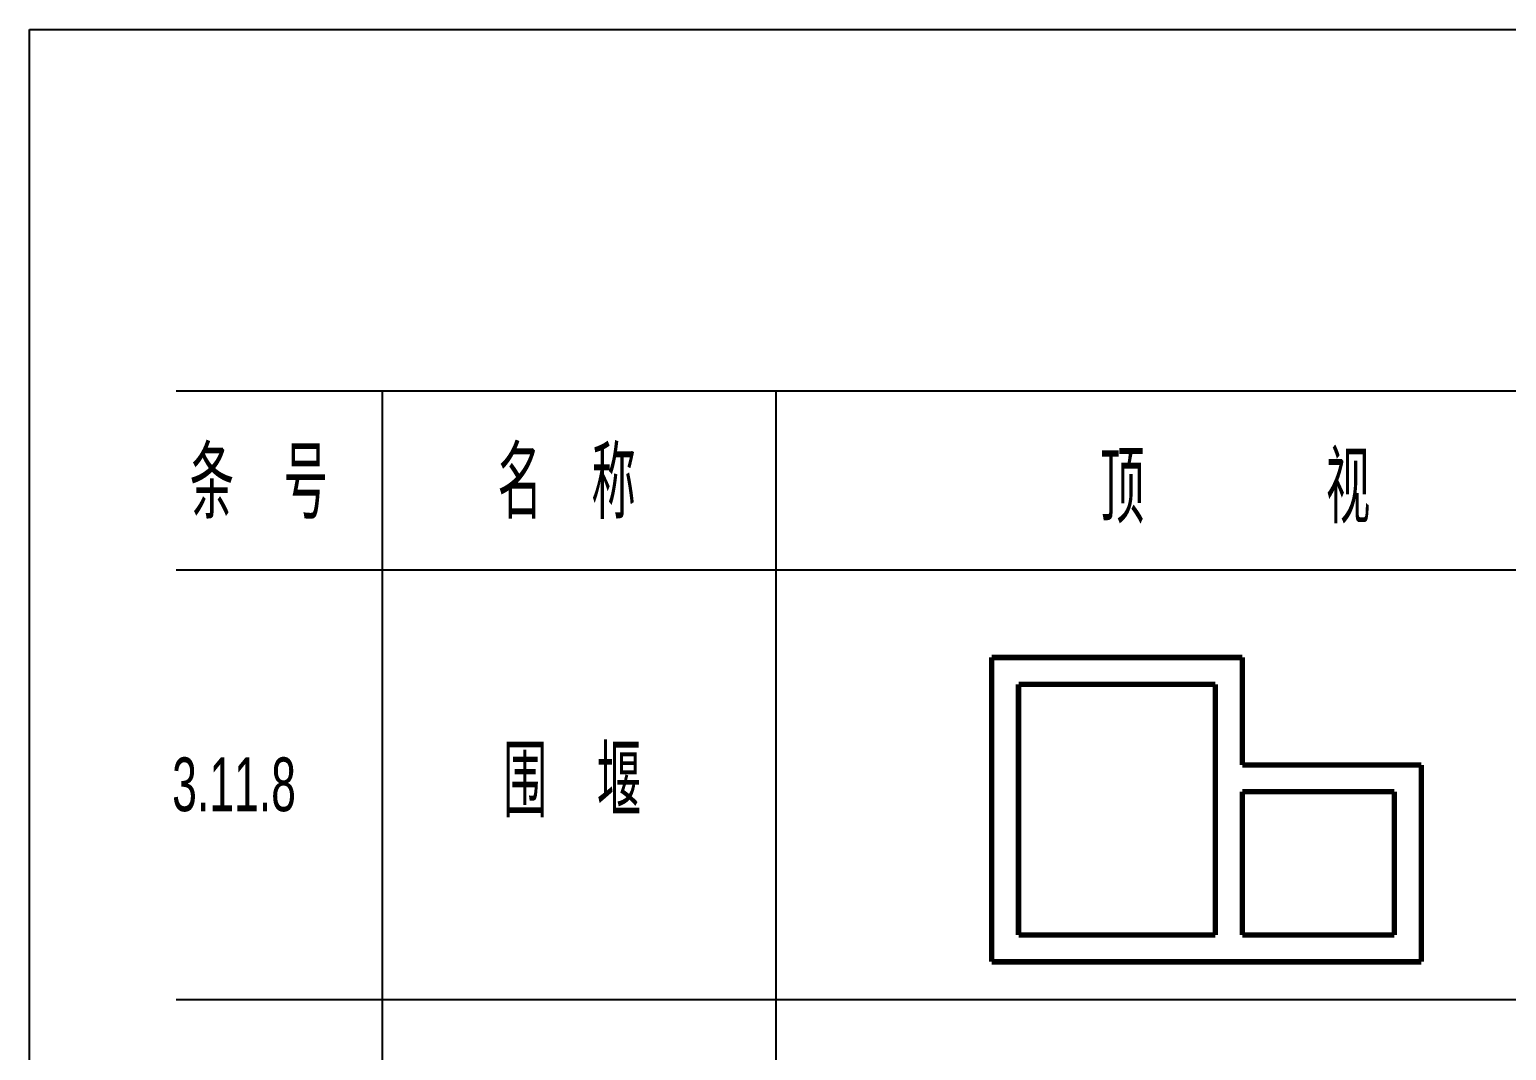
# Model space of a CAD drawing. Header units: inches. Extents: x -18 to 2014, y 4 to 801.
# Drawn here: x 1660 to 1742.5, y 195.9 to 252.9 of the extents above; entities that cross this region are included whole.
import ezdxf

# ---------------------------------------------------------------- set-up
doc = ezdxf.new("R2010")
doc.units = ezdxf.units.IN
doc.header["$MEASUREMENT"] = 0
doc.styles.get("Standard").update_dxf_attribs({"font": 'pdatxt.shx', "bigfont": 'hztxt.shx'})

msp = doc.modelspace()

# ---------------------------------------------------------------- linework, layer by layer
at = {"color": 3}
for p, q in [((1659.956039313199, 252.8892004898151), (1824.956039313199, 252.8892004898151)), ((1659.956039313199, 5.889200489815121), (1659.956039313199, 252.8892004898151)), ((1668.142719945016, 232.6994746101742), (1815.142719945016, 232.6994746101742)), ((1679.644965778534, 232.6994746101742), (1679.644965778534, 42.69947461017395)), ((1701.644965778534, 232.699474610174), (1701.644965778534, 42.69947461017395)), ((1668.142719945016, 222.6994746101742), (1815.142719945016, 222.6994746101742)), ((1668.142719945016, 198.6994746101742), (1815.142719945016, 198.6994746101742))]:
    msp.add_line(p, q, dxfattribs=at)
at = {"color": 3, "const_width": 0.3}
for points in [[(1713.699782866479, 217.8109603427707), (1727.699782866479, 217.8109603427707)], [(1713.699782866479, 217.8109603427707), (1713.699782866479, 200.8109603427707)], [(1727.699782866479, 217.8109603427707), (1727.699782866479, 211.8109603427707)], [(1715.199782866479, 216.3109603427707), (1726.199782866479, 216.3109603427707)], [(1715.199782866479, 216.3109603427707), (1715.199782866479, 202.3109603427707)], [(1726.199782866479, 216.3109603427707), (1726.199782866479, 202.3109603427707)], [(1727.699782866479, 211.8109603427707), (1737.699782866479, 211.8109603427707)], [(1737.699782866479, 211.8109603427707), (1737.699782866479, 200.8109603427707)], [(1727.699782866479, 210.3109603427707), (1736.199782866479, 210.3109603427707)], [(1727.699782866479, 210.3109603427707), (1727.699782866479, 202.3109603427707)], [(1736.199782866479, 210.3109603427707), (1736.199782866479, 202.3109603427707)], [(1715.199782866479, 202.3109603427707), (1726.199782866479, 202.3109603427707)], [(1727.699782866479, 202.3109603427707), (1736.199782866479, 202.3109603427707)], [(1713.699782866479, 200.8109603427707), (1737.699782866479, 200.8109603427707)]]:
    msp.add_lwpolyline(points, dxfattribs=at)

# ---------------------------------------------------------------- texts
at = {"color": 3, "width": 0.62}
for s, height, p in [('条   号', 4, (1668.90218989234, 225.5550040931115)), ('名   称', 4, (1686.100897675601, 225.5550040931115)), ('顶           视', 4, (1719.753519640817, 225.3003129767743)), ('围   堰', 4, (1686.402501101768, 208.8857290301865)), ('3.11.8', 3, (1667.922180349447, 209.2264727069986))]:
    msp.add_text(s, height=height, dxfattribs=at).set_placement(p)

doc.saveas('drawing.dxf')
